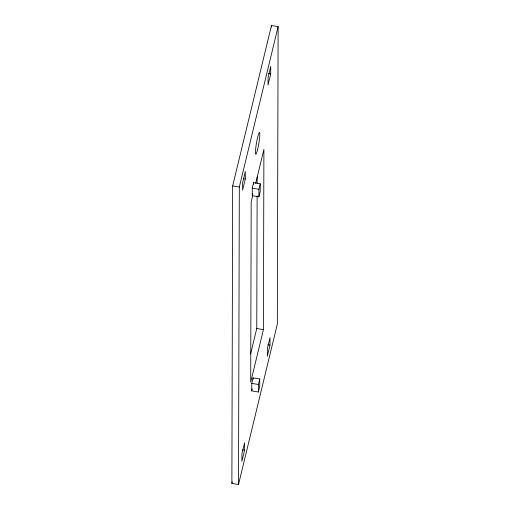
<?xml version="1.0" encoding="UTF-8"?>
<svg xmlns="http://www.w3.org/2000/svg" width="510" height="510" viewBox="0 0 510 510"><rect width="100%" height="100%" fill="white"/><g stroke="black" fill="none" stroke-linecap="round" stroke-linejoin="round"><path stroke-width="0.76" d="M231.878 483.378L232.668 185.901L271.479 25.5L278.122 26.622L277.332 324.099L238.521 484.5L231.878 483.378L232.254 481.835M238.521 484.5L239.317 187.023L278.122 26.622M244.57 450.228L244.59 442.718L241.912 453.779L241.893 461.289L244.57 450.228L242.352 449.852M245.291 179.023L245.31 171.513L242.639 182.58L242.613 190.083L245.291 179.023L243.818 178.774M251.742 390.883L251.761 383.373L253.1 377.846L259.743 378.962L259.724 386.472L258.385 391.999L251.742 390.883L252.246 388.805M252.259 195.693L252.284 188.184L253.617 182.65L260.266 183.772L260.247 191.282L258.908 196.809L252.259 195.693L252.762 193.615M253.094 379.344L253.1 377.846M253.617 184.155L253.617 182.65M250.608 354.004L256.772 328.504L257.129 195.948M257.161 183.249L257.18 176.9M258.385 391.999L258.404 384.495L259.743 378.962M258.908 196.809L258.927 189.306L260.266 183.772M252.679 195.808L251.188 201.992L250.703 382.168L263.421 329.626L263.899 149.449L255.676 183.447M269.994 345.136L270.013 337.626L267.336 348.687L267.316 356.197L269.994 345.136L267.782 344.76M270.714 73.931L270.733 66.427L268.062 77.488L268.037 84.991L270.714 73.931L268.502 73.561M271.473 27.094L271.479 25.5M252.284 188.184L258.927 189.306M232.668 185.901L239.317 187.023M256.772 328.504L263.421 329.626M251.761 383.373L258.404 384.495M257.614 149.443A11.016 1.192 -80.4 0 0 259.52 132.511A11.016 1.192 -80.4 0 0 255.752 148.078A11.016 1.192 -80.4 0 0 257.614 149.443"/></g></svg>
